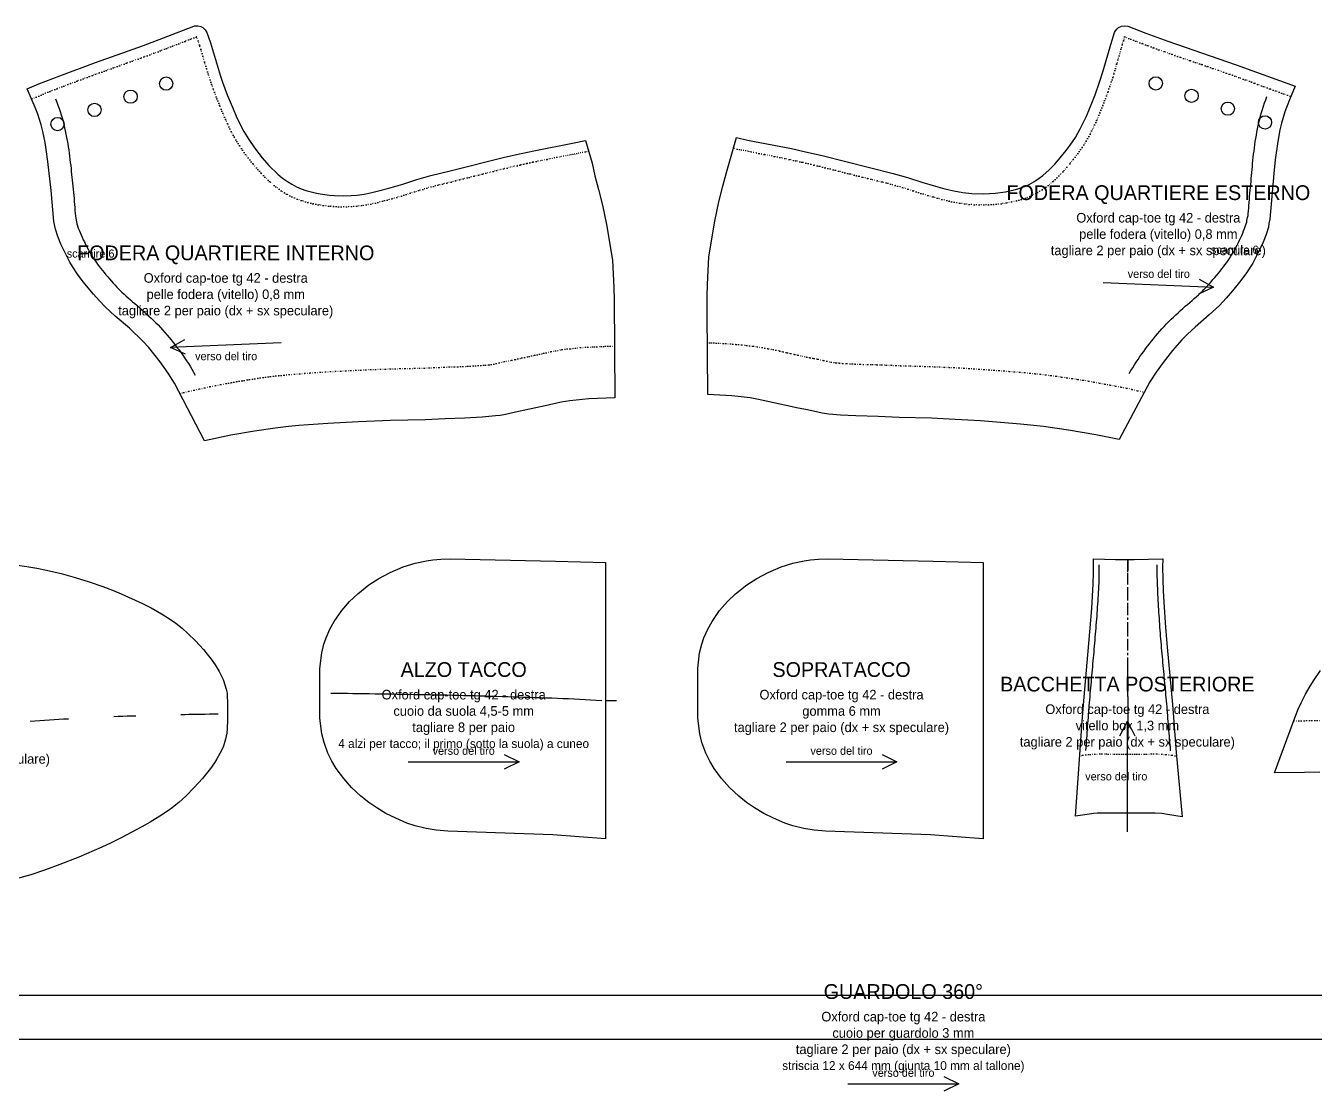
# Model space of a CAD drawing. Header units: millimetres. Extents: x -5 to 886, y -548 to 0.
# Drawn here: x 220.7 to 570, y -525.7 to -237.1 of the extents above; entities that cross this region are included whole.
import ezdxf
from ezdxf.enums import TextEntityAlignment as Align

# ---------------------------------------------------------------- set-up
doc = ezdxf.new("R2010")
doc.units = ezdxf.units.MM
for name, pattern in [('CENTER', [5.08, 3.175, -0.635, 0.635, -0.635]), ('DASHDOT', [3.556, 2.54, -0.508, 0, -0.508]), ('DASHED', [1.524, 1.27, -0.254]), ('DOT', [0.508, 0, -0.508])]:
    doc.linetypes.add(name, pattern=pattern)
for name, color, linetype in [('ASSE', 6, 'CENTER'), ('CUCITURA', 1, 'DASHED'), ('MONTAGGIO', 5, 'DOT'), ('RIFERIMENTO', 3, 'CONTINUOUS'), ('SCARNITURA', 8, 'DASHDOT'), ('TACCHE', 7, 'CONTINUOUS'), ('TAGLIO', 7, 'CONTINUOUS'), ('TESTO', 7, 'CONTINUOUS')]:
    doc.layers.add(name, color=color, linetype=linetype)

msp = doc.modelspace()

# ---------------------------------------------------------------- linework, layer by layer
at = {"layer": 'ASSE'}
for points in [[(519.25, -388.49), (519.25, -388.49), (519.26, -384.99), (519.26, -384.99), (519.27, -381.72), (519.27, -381.72), (519.27, -381.66)], [(519.21, -411.44), (519.21, -411.44), (519.21, -411.44), (519.21, -411.44), (519.21, -411.44), (519.21, -401.87), (519.21, -401.87), (519.23, -396.63), (519.23, -396.63), (519.24, -392.31), (519.24, -392.31), (519.25, -388.49)], [(519.24, -418.8), (519.24, -418.8), (519.21, -412.2), (519.21, -411.44), (519.21, -411.44), (519.21, -411.44), (519.21, -411.44), (519.21, -411.44), (519.21, -411.44), (519.21, -411.44), (519.21, -411.44)], [(303.33, -417.86), (304.82, -417.88), (306.32, -417.9), (307.82, -417.93), (309.31, -417.95), (310.81, -417.97), (312.31, -418), (313.81, -418.02), (315.3, -418.04), (316.8, -418.07), (318.3, -418.09), (319.8, -418.11), (321.29, -418.14), (322.79, -418.16), (324.29, -418.19), (325.79, -418.22), (327.28, -418.24), (328.78, -418.27), (330.28, -418.3), (331.77, -418.33), (333.27, -418.36), (334.77, -418.39), (336.27, -418.43), (337.76, -418.46), (339.26, -418.5), (340.76, -418.53), (342.26, -418.57), (343.75, -418.61), (345.25, -418.65), (346.75, -418.69), (348.25, -418.73), (349.74, -418.77), (351.24, -418.81), (352.74, -418.85), (354.24, -418.9), (355.73, -418.94), (357.23, -418.99), (358.73, -419.03), (360.22, -419.08), (361.72, -419.13), (363.22, -419.18), (364.72, -419.24), (366.21, -419.3), (367.71, -419.37), (369.21, -419.45), (370.71, -419.52), (372.2, -419.61), (373.7, -419.69), (375.2, -419.77), (376.7, -419.86)], [(519.24, -418.8), (519.25, -421.91), (519.25, -421.91), (519.25, -424.35), (519.25, -424.35)], [(221.81, -425.48), (221.81, -425.48), (223.14, -425.39), (223.14, -425.39), (224.45, -425.3), (224.45, -425.3), (225.76, -425.22), (225.76, -425.22), (227.06, -425.13), (227.06, -425.13)], [(227.06, -425.13), (228.36, -425.05), (228.36, -425.05), (229.65, -424.97), (229.65, -424.97), (230.93, -424.89), (230.93, -424.89), (232.2, -424.82)], [(244.54, -424.21), (245.74, -424.17), (245.74, -424.17), (246.93, -424.12), (246.93, -424.12), (248.11, -424.08), (248.11, -424.08), (249.28, -424.04), (249.28, -424.04), (250.44, -424)], [(262.71, -423.67), (263.79, -423.65), (263.79, -423.65), (264.87, -423.63), (264.87, -423.63), (265.96, -423.61), (265.96, -423.61), (267.07, -423.59), (267.07, -423.59), (268.18, -423.57), (268.18, -423.57), (269.3, -423.55), (269.3, -423.55), (270.43, -423.53), (270.43, -423.53), (271.58, -423.51), (271.58, -423.51), (272.75, -423.49), (272.75, -423.49)], [(519.25, -424.35), (519.26, -426.44), (519.26, -426.44), (519.27, -428.31), (519.27, -428.31), (519.28, -430.04), (519.28, -430.04)]]:
    msp.add_lwpolyline(points, dxfattribs=at)
at = {"layer": 'CUCITURA'}
for points in [[(511.41, -383.14), (511.41, -383.95), (511.41, -384.76), (511.41, -385.6), (511.39, -386.42), (511.37, -387.23), (511.35, -388.05), (511.32, -388.88), (511.28, -389.7), (511.23, -390.52), (511.18, -391.34), (511.13, -392.15), (511.08, -392.96), (511.02, -393.78), (510.97, -394.59), (510.91, -395.4), (510.85, -396.21), (510.8, -397.02), (510.73, -397.84), (510.67, -398.65), (510.61, -399.46), (510.54, -400.28), (510.47, -401.08), (510.4, -401.9), (510.33, -402.7), (510.26, -403.51), (510.2, -404.31), (510.13, -405.13), (510.06, -405.94), (509.99, -406.75), (509.92, -407.56), (509.84, -408.37), (509.77, -409.18), (509.69, -409.98), (509.62, -410.79), (509.55, -411.6), (509.48, -412.41), (509.41, -413.22), (509.34, -414.02), (509.26, -414.84), (509.19, -415.64), (509.12, -416.45), (509.04, -417.25), (508.98, -418.05), (508.91, -418.86), (508.85, -419.67), (508.78, -420.49), (508.71, -421.29), (508.65, -422.09), (508.59, -422.9), (508.52, -423.72), (508.45, -424.52), (508.39, -425.32), (508.33, -426.14), (508.26, -426.94), (508.2, -427.75), (508.14, -428.55), (508.09, -429.36), (508.03, -430.17), (507.97, -430.98), (507.92, -431.79), (507.85, -432.6), (507.8, -433.4)], [(530.83, -433.53), (530.76, -432.73), (530.69, -431.94), (530.62, -431.14), (530.55, -430.34), (530.49, -429.54), (530.42, -428.74), (530.36, -427.94), (530.29, -427.14), (530.23, -426.34), (530.17, -425.55), (530.1, -424.74), (530.05, -423.95), (529.98, -423.16), (529.91, -422.35), (529.85, -421.54), (529.79, -420.77), (529.71, -419.98), (529.64, -419.18), (529.57, -418.37), (529.5, -417.58), (529.43, -416.79), (529.36, -415.99), (529.28, -415.2), (529.2, -414.41), (529.12, -413.61), (529.05, -412.81), (528.97, -412.01), (528.9, -411.21), (528.82, -410.41), (528.75, -409.61), (528.68, -408.81), (528.61, -408.02), (528.54, -407.22), (528.47, -406.42), (528.39, -405.62), (528.33, -404.82), (528.26, -404.01), (528.2, -403.21), (528.13, -402.42), (528.07, -401.62), (528.01, -400.82), (527.95, -400.01), (527.89, -399.21), (527.83, -398.41), (527.78, -397.61), (527.72, -396.81), (527.66, -396.01), (527.61, -395.21), (527.56, -394.41), (527.51, -393.6), (527.47, -392.79), (527.43, -391.99), (527.39, -391.19), (527.35, -390.38), (527.32, -389.58), (527.28, -388.77), (527.26, -387.96), (527.23, -387.15), (527.22, -386.34), (527.2, -385.54), (527.18, -384.74), (527.17, -383.93), (527.17, -383.11)]]:
    msp.add_lwpolyline(points, dxfattribs=at)
at = {"layer": 'MONTAGGIO'}
for points in [[(266.98, -240.07), (266.88, -240.1), (266.8, -240.13), (265.31, -240.7), (265.28, -240.71), (264.01, -241.2), (263.74, -241.3), (263.72, -241.3), (262.18, -241.91), (262.1, -241.93), (260.61, -242.51), (260.46, -242.58), (259.05, -243.12), (258.78, -243.23), (257.47, -243.73), (257.07, -243.88), (255.88, -244.34), (255.34, -244.54), (254.29, -244.93), (253.57, -245.2), (252.69, -245.52), (251.77, -245.85), (251.09, -246.1), (249.96, -246.5), (249.48, -246.67), (248.12, -247.15), (247.86, -247.25), (246.25, -247.83), (246.22, -247.83), (246.04, -247.9), (244.58, -248.42), (244.37, -248.49), (242.92, -249.02), (242.47, -249.17), (241.25, -249.62), (240.56, -249.86), (239.56, -250.23), (238.64, -250.57), (237.88, -250.85), (236.71, -251.28), (236.18, -251.48), (234.79, -252), (234.48, -252.11), (232.86, -252.72), (232.77, -252.75), (232.04, -253.03), (231.05, -253.38), (230.96, -253.41), (229.33, -254.04), (229.08, -254.13), (227.59, -254.71), (227.22, -254.86), (225.88, -255.4), (225.36, -255.61), (224.17, -256.11), (223.51, -256.38), (222.46, -256.84), (222.27, -256.92), (222.19, -256.95)], [(373.16, -271.06), (373.16, -271.06), (372.21, -271.26), (372.18, -271.27), (371.58, -271.39), (371.54, -271.4), (371.03, -271.5), (370.97, -271.52), (370.52, -271.61), (370.43, -271.63), (370.03, -271.71), (369.9, -271.74), (369.55, -271.81), (369.37, -271.84), (369.07, -271.9), (368.82, -271.95), (368.58, -271.99), (368.24, -272.06), (368.07, -272.1), (367.65, -272.18), (367.56, -272.2), (367.08, -272.29), (367.02, -272.3), (366.99, -272.31), (366.47, -272.4), (366.31, -272.43), (365.89, -272.51), (365.55, -272.58), (365.3, -272.62), (364.75, -272.73), (364.68, -272.75), (364.44, -272.79), (364.03, -272.87), (363.87, -272.9), (363.36, -272.99), (362.9, -273.08), (362.68, -273.13), (362.18, -273.22), (361.96, -273.26), (361.84, -273.29), (361.24, -273.4), (360.68, -273.51), (360.48, -273.56), (360.14, -273.63), (359.7, -273.71), (359.39, -273.78), (358.9, -273.87), (358.25, -274.01), (358.09, -274.04), (357.95, -274.07), (357.26, -274.22), (356.46, -274.39), (356.4, -274.4), (356.34, -274.42), (355.54, -274.59), (354.78, -274.76), (354.66, -274.78), (354.52, -274.81), (353.77, -274.98), (353.16, -275.12), (352.87, -275.19), (352.46, -275.29), (351.96, -275.4), (351.61, -275.48), (351.04, -275.62), (350.11, -275.84), (350.1, -275.84), (350.07, -275.85), (349.16, -276.07), (348.67, -276.19), (348.21, -276.3), (347.26, -276.55), (347.26, -276.55), (347.26, -276.55), (346.3, -276.78), (345.89, -276.89), (345.33, -277.03), (344.58, -277.22), (344.33, -277.28), (343.36, -277.53), (343.32, -277.54), (343.31, -277.55), (342.29, -277.79), (342.05, -277.86), (341.26, -278.05), (340.82, -278.16), (340.22, -278.31), (339.59, -278.46), (339.18, -278.57), (338.37, -278.78), (338.13, -278.84), (337.16, -279.09), (337.07, -279.12), (336.41, -279.29), (335.99, -279.4), (335.94, -279.41), (334.91, -279.65), (334.73, -279.69), (333.8, -279.91), (333.54, -279.97), (332.69, -280.17), (332.32, -280.27), (331.57, -280.46), (331.11, -280.58), (330.45, -280.76), (329.89, -280.91), (329.33, -281.07), (328.67, -281.27), (328.22, -281.4), (327.43, -281.63), (327.09, -281.74), (326.19, -282.02), (325.97, -282.09), (324.95, -282.42), (324.83, -282.45), (323.7, -282.83), (323.7, -282.83), (323.7, -282.83), (322.53, -283.17), (322.43, -283.2), (321.37, -283.52), (321.16, -283.58), (320.2, -283.85), (319.88, -283.95), (319.01, -284.19), (318.6, -284.3), (317.81, -284.51), (317.31, -284.64), (316.61, -284.82), (316.02, -284.96), (315.38, -285.11), (314.71, -285.26), (314.14, -285.38), (313.4, -285.52), (312.88, -285.61), (312.09, -285.75), (311.59, -285.81), (310.76, -285.92), (310.27, -285.96), (309.43, -286.03), (308.93, -286.06), (308.08, -286.09), (307.55, -286.1), (306.73, -286.11), (306.15, -286.1), (305.37, -286.09), (304.72, -286.07), (304, -286.04), (303.26, -285.98), (302.64, -285.94), (301.77, -285.84), (301.25, -285.78), (300.23, -285.62), (299.86, -285.56), (298.66, -285.33), (298.46, -285.29), (297.12, -284.96), (297.05, -284.95), (297.04, -284.94), (295.63, -284.54), (295.3, -284.42), (294.2, -284.04), (293.49, -283.72), (292.77, -283.42), (291.56, -282.79), (291.33, -282.68), (290.77, -282.35), (289.86, -281.79), (289.33, -281.38), (288.4, -280.71), (287.1, -279.64), (286.93, -279.49), (286.74, -279.3), (285.45, -278.06), (284.38, -276.96), (283.96, -276.5), (283.13, -275.54), (282.46, -274.77), (282.14, -274.38), (280.94, -272.88), (280.21, -271.91), (279.42, -270.82), (278.54, -269.53), (277.89, -268.46), (277.15, -267.21), (276.35, -265.68), (275.98, -264.97), (275.3, -263.54), (274.95, -262.82), (274.77, -262.39), (274.05, -260.75), (273.3, -258.94), (273.23, -258.76), (273.15, -258.57), (272.47, -256.87), (271.99, -255.61), (271.78, -255.06), (271.47, -254.2), (271.15, -253.33), (271.01, -252.89), (270.6, -251.69), (270.25, -250.61), (270.09, -250.11), (269.63, -248.64), (269.63, -248.63), (269.63, -248.61), (269.2, -247.22), (269.1, -246.88), (268.8, -245.88), (268.64, -245.32), (268.43, -244.61), (268.21, -243.89), (268.06, -243.41), (267.81, -242.58), (267.7, -242.24), (267.41, -241.34), (267.34, -241.12), (267, -240.15), (266.98, -240.07)], [(518.37, -240.08), (518.09, -240.96), (518.04, -241.14), (517.77, -242), (517.69, -242.26), (517.46, -243.05), (517.36, -243.42), (517.16, -244.11), (517.01, -244.63), (516.85, -245.2), (516.66, -245.89), (516.53, -246.32), (516.28, -247.22), (516.21, -247.47), (515.87, -248.63), (515.87, -248.63), (515.87, -248.65), (515.51, -249.84), (515.43, -250.12), (515.14, -251.06), (514.95, -251.68), (514.75, -252.3), (514.42, -253.32), (514.34, -253.54), (514.12, -254.18), (513.9, -254.81), (513.82, -255.03), (513.43, -256.08), (513.16, -256.83), (512.96, -257.36), (512.51, -258.52), (512.46, -258.65), (512.43, -258.71), (511.94, -259.96), (511.65, -260.68), (511.4, -261.26), (510.96, -262.3), (510.84, -262.57), (510.78, -262.73), (510.25, -263.87), (509.79, -264.86), (509.64, -265.16), (509.43, -265.56), (508.99, -266.42), (508.65, -267.07), (508.31, -267.66), (507.93, -268.31), (507.61, -268.86), (507.3, -269.36), (506.86, -270.02), (506.44, -270.63), (506.09, -271.14), (505.68, -271.7), (505.27, -272.24), (504.96, -272.66), (504.45, -273.31), (503.8, -274.14), (503.61, -274.36), (503.48, -274.51), (502.75, -275.4), (502.02, -276.21), (501.86, -276.4), (501.6, -276.67), (500.94, -277.37), (500.55, -277.74), (500, -278.3), (499.1, -279.14), (499.04, -279.19), (498.93, -279.29), (498.05, -280.03), (497.65, -280.33), (497.04, -280.82), (496.21, -281.39), (495.99, -281.55), (495.33, -281.95), (494.91, -282.21), (494.78, -282.27), (493.8, -282.79), (493.35, -282.99), (492.66, -283.31), (491.94, -283.6), (491.5, -283.76), (490.52, -284.09), (490.31, -284.16), (489.11, -284.49), (489.1, -284.49), (489.04, -284.51), (487.87, -284.79), (487.71, -284.82), (486.63, -285.03), (486.32, -285.08), (485.37, -285.23), (484.93, -285.29), (484.1, -285.38), (483.55, -285.44), (482.82, -285.49), (482.19, -285.54), (481.53, -285.56), (480.82, -285.59), (480.24, -285.6), (479.47, -285.61), (478.93, -285.6), (478.12, -285.58), (477.61, -285.56), (476.77, -285.53), (476.29, -285.48), (475.44, -285.41), (474.95, -285.34), (474.11, -285.24), (473.59, -285.14), (472.79, -285.01), (472.22, -284.89), (471.48, -284.75), (470.84, -284.6), (470.17, -284.45), (469.45, -284.26), (468.87, -284.12), (468.06, -283.9), (467.58, -283.77), (466.67, -283.51), (466.3, -283.41), (465.27, -283.11), (465.02, -283.03), (463.88, -282.69), (463.75, -282.65), (462.48, -282.27), (462.48, -282.27), (462.48, -282.27), (461.13, -281.8), (460.99, -281.76), (459.88, -281.42), (459.6, -281.33), (458.63, -281.04), (458.22, -280.92), (457.39, -280.68), (456.85, -280.52), (456.16, -280.32), (455.49, -280.15), (454.94, -279.99), (454.15, -279.78), (453.72, -279.67), (452.83, -279.45), (452.5, -279.37), (451.5, -279.13), (451.3, -279.08), (450.15, -278.81), (450.08, -278.79), (449.61, -278.67), (448.82, -278.46), (448.71, -278.44), (447.6, -278.16), (447.25, -278.07), (446.37, -277.84), (445.76, -277.69), (445.12, -277.53), (444.22, -277.3), (443.87, -277.22), (442.63, -276.9), (442.61, -276.9), (442.55, -276.88), (441.31, -276.57), (440.81, -276.45), (439.97, -276.24), (438.59, -275.88), (438.58, -275.88), (438.58, -275.88), (437.15, -275.53), (435.73, -275.18), (435.68, -275.16), (435.63, -275.15), (434.17, -274.8), (433.31, -274.59), (432.59, -274.43), (431.21, -274.11), (430.96, -274.06), (429.37, -273.71), (429.25, -273.68), (427.74, -273.36), (427.44, -273.29), (426.28, -273.06), (425.52, -272.9), (424.97, -272.79), (424.25, -272.66), (423.8, -272.56), (423.46, -272.49), (422.72, -272.35), (422.17, -272.25), (421.75, -272.17), (421.17, -272.05), (420.85, -271.99), (420.7, -271.96), (420.04, -271.84), (419.58, -271.75), (419.29, -271.69), (418.6, -271.55), (418.59, -271.55), (418.51, -271.53), (417.93, -271.41), (417.81, -271.39), (417.33, -271.3), (417.09, -271.25), (416.75, -271.19), (416.43, -271.13), (416.2, -271.08), (415.82, -271), (415.66, -270.98), (415.23, -270.89), (415.13, -270.86), (414.66, -270.76), (414.59, -270.74), (414.06, -270.63), (414.02, -270.62), (413.41, -270.48), (413.39, -270.47), (412.43, -270.24), (412.41, -270.24), (412.41, -270.24)], [(563.46, -256.24), (563.33, -256.2), (563.18, -256.14), (562.48, -255.89), (561.43, -255.52), (560.84, -255.31), (559.68, -254.89), (559.21, -254.72), (557.94, -254.25), (557.59, -254.13), (556.2, -253.61), (555.98, -253.53), (554.47, -252.97), (554.39, -252.95), (553.47, -252.61), (552.82, -252.36), (552.74, -252.33), (551.27, -251.8), (551.03, -251.71), (549.73, -251.25), (549.32, -251.1), (548.21, -250.71), (547.62, -250.49), (546.69, -250.17), (545.92, -249.9), (545.19, -249.64), (544.23, -249.3), (543.69, -249.12), (542.55, -248.72), (542.2, -248.61), (540.88, -248.15), (540.73, -248.09), (539.41, -247.64), (539.25, -247.59), (539.23, -247.58), (537.79, -247.09), (537.59, -247.02), (536.34, -246.6), (535.95, -246.47), (534.88, -246.11), (534.34, -245.92), (533.44, -245.61), (532.73, -245.37), (531.98, -245.11), (531.12, -244.81), (530.52, -244.6), (529.51, -244.24), (529.05, -244.08), (527.91, -243.67), (527.58, -243.55), (526.32, -243.09), (526.1, -243.01), (524.75, -242.51), (524.6, -242.46), (523.17, -241.92), (523.1, -241.9), (521.61, -241.34), (521.61, -241.34), (521.33, -241.23), (520.11, -240.76), (520.07, -240.74), (518.62, -240.18), (518.55, -240.15), (518.53, -240.14), (518.37, -240.08)], [(262.42, -336.72), (263.06, -336.56), (263.45, -336.46), (264.54, -336.19), (264.88, -336.1), (266.01, -335.84), (266.31, -335.77), (267.48, -335.52), (267.76, -335.46), (268.93, -335.21), (269.21, -335.15), (270.38, -334.9), (270.65, -334.85), (271.84, -334.61), (272.1, -334.56), (273.28, -334.33), (273.54, -334.28), (274.73, -334.05), (274.97, -334.01), (276.17, -333.79), (276.41, -333.75), (277.61, -333.53), (277.84, -333.49), (279.05, -333.29), (279.27, -333.25), (280.48, -333.05), (280.7, -333.02), (281.91, -332.83), (282.13, -332.8), (283.34, -332.61), (283.55, -332.59), (284.77, -332.42), (284.98, -332.39), (286.2, -332.23), (286.4, -332.2), (287.62, -332.06), (287.82, -332.03), (289.04, -331.89), (289.23, -331.87), (290.45, -331.74), (290.65, -331.72), (291.86, -331.6), (292.06, -331.58), (293.27, -331.48), (293.47, -331.46), (294.67, -331.36), (294.88, -331.35), (296.08, -331.26), (296.27, -331.24), (297.47, -331.16), (297.68, -331.15), (298.87, -331.06), (299.07, -331.05), (300.26, -330.97), (300.47, -330.95), (301.65, -330.88), (301.86, -330.86), (303.03, -330.79), (303.24, -330.78), (304.4, -330.71), (304.62, -330.7), (305.78, -330.63), (305.99, -330.62), (307.13, -330.56), (307.36, -330.54), (308.5, -330.48), (308.72, -330.47), (309.86, -330.42), (310.07, -330.4), (311.2, -330.35), (311.43, -330.34), (312.55, -330.29), (312.78, -330.28), (313.89, -330.23), (314.12, -330.22), (315.22, -330.18), (315.45, -330.17), (316.56, -330.13), (316.79, -330.12), (317.89, -330.09), (318.12, -330.08), (319.21, -330.04), (319.45, -330.04), (320.53, -330.01), (320.77, -330), (321.86, -329.98), (322.09, -329.97), (323.18, -329.94), (323.42, -329.94), (324.49, -329.92), (324.73, -329.92), (325.81, -329.89), (326.05, -329.88), (327.12, -329.86), (327.37, -329.85), (328.43, -329.82), (328.69, -329.81), (329.75, -329.77), (330.01, -329.75), (331.07, -329.7), (331.34, -329.69), (332.39, -329.63), (332.67, -329.62), (333.71, -329.57), (334.03, -329.56), (335.04, -329.52), (335.42, -329.51), (336.37, -329.47), (336.86, -329.46), (337.71, -329.44), (338.4, -329.42), (339.07, -329.39), (340.06, -329.35), (340.45, -329.32), (341.86, -329.21), (341.88, -329.21), (341.89, -329.21), (343.24, -329.16), (343.91, -329.11), (344.65, -329.05), (346.06, -328.91), (346.14, -328.9), (346.18, -328.9), (347.5, -328.74), (348.14, -328.59), (348.9, -328.4), (349.92, -328.17), (350.33, -328.07), (351.35, -327.87), (351.92, -327.75), (352.35, -327.66), (353.37, -327.45), (354.59, -327.18), (355.04, -327.08), (355.82, -326.92), (356.58, -326.75), (357.04, -326.66), (358.56, -326.35), (359.22, -326.19), (360.59, -325.9), (361.06, -325.78), (362.28, -325.52), (362.77, -325.4), (363.01, -325.35), (364.16, -325.15), (365.33, -324.94), (365.61, -324.88), (366.02, -324.82), (366.86, -324.7), (367.3, -324.65), (368.2, -324.56), (369.09, -324.47), (369.57, -324.41), (370.76, -324.29), (370.95, -324.27), (372.16, -324.18), (372.31, -324.17), (372.33, -324.17), (373.98, -324.1), (374.16, -324.09), (376, -323.99), (376.54, -323.97), (380.14, -323.84)], [(405.34, -322.93), (405.87, -322.95), (409.44, -323.14), (409.68, -323.16), (411.49, -323.29), (411.6, -323.29), (413.11, -323.4), (413.16, -323.4), (413.17, -323.4), (414.46, -323.52), (414.66, -323.54), (415.63, -323.65), (416.04, -323.69), (416.77, -323.78), (417.41, -323.85), (417.86, -323.91), (418.77, -324.03), (418.93, -324.05), (419.45, -324.14), (419.97, -324.24), (420.18, -324.27), (420.93, -324.41), (421.6, -324.52), (421.92, -324.58), (422.57, -324.71), (422.94, -324.8), (423.17, -324.83), (423.87, -324.99), (424.8, -325.16), (424.86, -325.17), (424.94, -325.2), (425.9, -325.45), (426.7, -325.59), (426.86, -325.62), (427.01, -325.66), (427.94, -325.91), (428.96, -326.09), (428.98, -326.1), (428.98, -326.1), (429.94, -326.33), (430.65, -326.49), (431.02, -326.58), (431.6, -326.68), (432.02, -326.77), (432.26, -326.83), (433.16, -327.04), (433.91, -327.16), (434.26, -327.24), (435.02, -327.36), (435.28, -327.41), (435.38, -327.42), (436.48, -327.7), (436.88, -327.78), (437.69, -327.99), (438.3, -328.13), (438.84, -328.22), (439.75, -328.35), (439.92, -328.37), (440.28, -328.39), (440.9, -328.44), (441.16, -328.46), (442.02, -328.55), (442.63, -328.58), (443.12, -328.62), (444.09, -328.65), (444.21, -328.66), (444.61, -328.68), (445.24, -328.71), (445.4, -328.72), (446.42, -328.78), (446.83, -328.79), (447.62, -328.82), (448.22, -328.82), (448.82, -328.85), (449.59, -328.85), (450.05, -328.87), (450.93, -328.88), (451.31, -328.9), (452.27, -328.92), (452.59, -328.94), (453.59, -328.98), (453.88, -329), (454.9, -329.04), (455.17, -329.06), (456.21, -329.1), (456.47, -329.12), (457.51, -329.16), (457.77, -329.17), (458.82, -329.21), (459.08, -329.22), (460.12, -329.25), (460.37, -329.25), (461.43, -329.28), (461.68, -329.28), (462.74, -329.32), (462.98, -329.32), (464.05, -329.35), (464.29, -329.36), (465.36, -329.39), (465.6, -329.4), (466.67, -329.44), (466.92, -329.45), (467.99, -329.49), (468.24, -329.5), (469.31, -329.55), (469.56, -329.55), (470.64, -329.61), (470.88, -329.62), (471.96, -329.67), (472.22, -329.69), (473.29, -329.74), (473.55, -329.76), (474.63, -329.82), (474.88, -329.83), (475.97, -329.9), (476.23, -329.92), (477.32, -329.99), (477.57, -330), (478.67, -330.07), (478.92, -330.09), (480.02, -330.17), (480.28, -330.19), (481.39, -330.27), (481.65, -330.29), (482.75, -330.37), (483.02, -330.39), (484.12, -330.48), (484.39, -330.5), (485.5, -330.59), (485.76, -330.61), (486.88, -330.7), (487.16, -330.72), (488.27, -330.81), (488.54, -330.83), (489.67, -330.92), (489.94, -330.94), (491.07, -331.04), (491.35, -331.06), (492.47, -331.17), (492.76, -331.2), (493.88, -331.31), (494.19, -331.34), (495.29, -331.46), (495.61, -331.5), (496.71, -331.63), (497.05, -331.67), (498.15, -331.8), (498.48, -331.85), (499.58, -331.99), (499.92, -332.04), (501.02, -332.18), (501.38, -332.24), (502.46, -332.39), (502.83, -332.45), (503.91, -332.61), (504.28, -332.67), (505.37, -332.83), (505.74, -332.89), (506.82, -333.07), (507.2, -333.13), (508.28, -333.31), (508.67, -333.37), (509.75, -333.55), (510.14, -333.62), (511.23, -333.81), (511.61, -333.88), (512.71, -334.08), (513.08, -334.14), (514.17, -334.35), (514.55, -334.41), (515.66, -334.62), (516.03, -334.69), (517.14, -334.91), (517.49, -334.98), (518.62, -335.2), (518.97, -335.27), (520.11, -335.51), (520.45, -335.58), (521.6, -335.85), (521.96, -335.94), (523.09, -336.22), (523.51, -336.32), (523.72, -336.38)], [(564.23, -425.41), (565.38, -425.38), (565.59, -425.38), (566.83, -425.36), (567.03, -425.35), (568.27, -425.34), (568.47, -425.34), (569.69, -425.33), (569.89, -425.33), (571.12, -425.33)], [(506.19, -434.92), (506.69, -434.81), (507.04, -434.74), (507.83, -434.62), (508.57, -434.53), (509, -434.49), (510.08, -434.42), (510.26, -434.41), (511.45, -434.38), (511.59, -434.37), (511.61, -434.37), (513.16, -434.38), (513.34, -434.38), (515.14, -434.4), (515.67, -434.42), (519.32, -434.44), (519.89, -434.44), (523.5, -434.4), (523.73, -434.4), (525.48, -434.38), (525.58, -434.38), (526.99, -434.38), (527.04, -434.38), (527.05, -434.38), (528.25, -434.43), (528.42, -434.43), (529.32, -434.5), (529.66, -434.53), (530.32, -434.61), (530.85, -434.67), (531.25, -434.74), (532, -434.88), (532.14, -434.91), (532.48, -435)]]:
    msp.add_lwpolyline(points, dxfattribs=at)
at = {"layer": 'RIFERIMENTO'}
for centre in [(258.71, -252.74), (526.81, -252.69), (249.07, -256.28), (536.5, -256.07), (239.29, -259.87), (546.32, -259.53), (229.27, -263.71), (556.4, -263.25)]:
    msp.add_circle(centre, 1.8, dxfattribs=at)
at = {"layer": 'SCARNITURA'}
for points in [[(228.72, -256.89), (229.06, -257.74), (229.38, -258.58), (229.69, -259.46), (229.98, -260.32), (230.25, -261.18), (230.51, -262.06), (230.76, -262.96), (230.98, -263.84), (231.19, -264.7), (231.38, -265.57), (231.56, -266.43), (231.74, -267.31), (231.89, -268.19), (232.03, -269.03), (232.17, -269.88), (232.3, -270.73), (232.42, -271.57), (232.53, -272.42), (232.64, -273.27), (232.73, -274.09), (232.83, -274.92), (232.92, -275.75), (233, -276.56), (233.09, -277.39), (233.17, -278.21), (233.24, -278.95), (233.33, -279.71), (233.42, -280.54), (233.51, -281.39), (233.59, -282.23), (233.66, -283.04), (233.74, -283.87), (233.81, -284.69), (233.87, -285.51), (233.94, -286.33), (234, -287.1), (234.07, -287.85), (234.14, -288.63), (234.19, -289.18), (234.28, -289.64), (234.41, -290.28), (234.51, -290.72), (234.68, -291.24), (234.9, -291.88), (235.1, -292.43), (235.38, -293.08), (235.64, -293.72), (235.93, -294.33), (236.25, -295.03), (236.55, -295.65), (236.88, -296.31), (237.24, -297), (237.54, -297.59), (237.87, -298.17), (238.23, -298.79), (238.58, -299.36), (238.96, -299.96), (239.36, -300.57), (239.71, -301.09), (240.12, -301.64), (240.59, -302.28), (240.99, -302.82), (241.42, -303.35), (241.92, -303.96), (242.39, -304.53), (242.86, -305.09), (243.35, -305.66), (243.86, -306.24), (244.36, -306.81), (244.84, -307.34), (245.34, -307.87), (245.88, -308.45), (246.3, -308.89), (246.72, -309.28), (247.29, -309.79), (247.86, -310.3), (248.44, -310.81), (249.02, -311.33), (249.6, -311.83), (250.19, -312.34), (250.82, -312.88), (251.44, -313.42), (252.05, -313.95), (252.74, -314.55), (253.41, -315.18), (254.02, -315.75), (254.63, -316.33), (255.2, -316.88), (255.8, -317.45), (256.51, -318.14), (257.18, -318.86), (257.75, -319.49), (258.36, -320.16), (258.97, -320.88), (259.5, -321.54), (260.04, -322.19), (260.6, -322.88), (261.12, -323.55), (261.63, -324.2), (262.18, -324.92), (262.72, -325.66), (263.2, -326.35), (263.69, -327.04), (264.24, -327.84), (264.72, -328.6), (265.17, -329.31), (265.64, -330.07), (266.14, -330.91), (266.58, -331.73)], [(519.62, -331.32), (520.07, -330.52), (520.56, -329.71), (521.05, -328.93), (521.52, -328.2), (522, -327.47), (522.53, -326.7), (523.04, -325.99), (523.53, -325.31), (524.06, -324.59), (524.61, -323.88), (525.12, -323.23), (525.64, -322.56), (526.2, -321.87), (526.75, -321.2), (527.3, -320.55), (527.89, -319.85), (528.49, -319.18), (529.08, -318.54), (529.73, -317.85), (530.39, -317.19), (531, -316.59), (531.62, -316), (532.22, -315.42), (532.83, -314.84), (533.49, -314.24), (534.14, -313.65), (534.77, -313.09), (535.38, -312.56), (536, -312.02), (536.63, -311.48), (537.2, -310.98), (537.76, -310.48), (538.34, -309.95), (538.91, -309.44), (539.43, -308.96), (539.87, -308.54), (540.3, -308.09), (540.81, -307.53), (541.32, -306.97), (541.8, -306.43), (542.3, -305.86), (542.81, -305.26), (543.31, -304.69), (543.76, -304.14), (544.23, -303.55), (544.72, -302.94), (545.13, -302.42), (545.55, -301.86), (546.02, -301.22), (546.4, -300.69), (546.75, -300.15), (547.15, -299.53), (547.51, -298.96), (547.84, -298.39), (548.2, -297.75), (548.53, -297.14), (548.84, -296.52), (549.2, -295.81), (549.51, -295.2), (549.79, -294.58), (550.11, -293.88), (550.37, -293.31), (550.61, -292.65), (550.89, -291.97), (551.07, -291.45), (551.28, -290.76), (551.45, -290.29), (551.52, -289.84), (551.69, -288.99), (551.8, -288.52), (551.83, -288.06), (551.92, -287.24), (551.98, -286.51), (552.04, -285.74), (552.11, -284.92), (552.18, -284.1), (552.24, -283.3), (552.31, -282.47), (552.39, -281.64), (552.46, -280.85), (552.53, -280.06), (552.61, -279.25), (552.68, -278.46), (552.75, -277.67), (552.82, -276.85), (552.89, -276.02), (552.97, -275.2), (553.05, -274.37), (553.13, -273.54), (553.22, -272.71), (553.32, -271.87), (553.42, -271.02), (553.53, -270.17), (553.65, -269.33), (553.77, -268.47), (553.91, -267.61), (554.06, -266.74), (554.21, -265.87), (554.38, -265), (554.57, -264.13), (554.76, -263.26), (554.97, -262.38), (555.21, -261.49), (555.45, -260.6), (555.72, -259.73), (555.99, -258.87), (556.29, -257.99), (556.6, -257.12), (556.93, -256.26)]]:
    msp.add_lwpolyline(points, dxfattribs=at)
at = {"layer": 'TACCHE'}
for points in [[(519.27, -381.66), (519.27, -384.66)], [(377.7, -419.86), (380.7, -419.86)]]:
    msp.add_lwpolyline(points, dxfattribs=at)
at = {"layer": 'TAGLIO'}
for points in [[(221.04, -254.18), (224.24, -252.83), (229.89, -250.61), (239.54, -247.04), (252.53, -242.39), (265.74, -237.33), (266.39, -237.12), (267.27, -237.08), (268.13, -237.29), (268.65, -237.57), (269.3, -238.16), (269.75, -238.92), (270.67, -241.67), (273.44, -250.74), (273.99, -252.35), (275.27, -255.77), (276.81, -259.57), (277.68, -261.58), (278.66, -263.63), (279.77, -265.75), (281.06, -267.9), (282.62, -270.13), (284.75, -272.83), (286.56, -274.9), (288.97, -277.28), (290.24, -278.33), (291.57, -279.31), (292.72, -280.02), (294.04, -280.7), (295.3, -281.24), (296.55, -281.68), (299.08, -282.36), (300.38, -282.61), (302.92, -282.95), (304.18, -283.04), (306.72, -283.11), (308.79, -283.06), (310.43, -282.93), (312.36, -282.66), (314.08, -282.32), (315.89, -281.91), (319.06, -281.06), (322.8, -279.97), (326.57, -278.76), (330.36, -277.68), (335.67, -276.39), (350.33, -272.7), (354.88, -271.66), (358.29, -270.94), (369.27, -268.8), (372.34, -268.17), (374.08, -274.26), (374.84, -277.69), (375.84, -281.43), (376.88, -285.67), (378.01, -290.88), (379.59, -300.56), (379.97, -308.06), (380.05, -311.22), (380.26, -337.84), (373.23, -338.14), (368.1, -338.66), (365.73, -339.09), (361.35, -340.07), (353.37, -341.74), (350.61, -342.39), (349.22, -342.63), (347.89, -342.8), (344.28, -343.13), (339.66, -343.38), (334.32, -343.56), (328.87, -343.81), (319.49, -344.04), (310.81, -344.38), (302.54, -344.85), (294.64, -345.41), (291.87, -345.67), (288.2, -346.09), (282.66, -346.88), (276.23, -348.02), (269.13, -349.49), (260.93, -333.89), (259.27, -331.21), (257.11, -328.17), (253.98, -324.27), (252.39, -322.51), (248.73, -319.01), (244.91, -315.71), (242.15, -313.24), (240.56, -311.55), (238.99, -309.78), (236.25, -306.49), (234.7, -304.4), (233.35, -302.32), (232.63, -301.1), (231.12, -298.22), (230.18, -296.21), (229.34, -294.21), (228.68, -292.19), (228.25, -290.08), (227.51, -281.67), (226.67, -273.86), (226.21, -270.56), (225.89, -268.68), (225.26, -265.7), (224.8, -263.91), (223.9, -261.06), (223.2, -259.23), (221.04, -254.18)], [(405.45, -336.94), (405.26, -314.89), (405.27, -310.31), (405.33, -307.14), (405.73, -299.65), (407.32, -290), (408.47, -284.81), (409.54, -280.56), (410.54, -276.83), (413.23, -267.35), (416.22, -268.03), (428.09, -270.36), (431.88, -271.19), (436.4, -272.25), (455.69, -277.09), (459.5, -278.17), (463.4, -279.41), (467.11, -280.52), (469.62, -281.21), (472.11, -281.81), (474.57, -282.27), (476.97, -282.53), (480.2, -282.6), (483.28, -282.45), (486.1, -282.08), (488.43, -281.57), (489.45, -281.28), (491.49, -280.55), (492.47, -280.1), (493.77, -279.39), (495.25, -278.41), (496.18, -277.68), (497.91, -276.14), (499.42, -274.61), (500.47, -273.44), (502.57, -270.84), (503.64, -269.41), (505.03, -267.33), (506.33, -265.04), (507.09, -263.54), (508.02, -261.55), (509.63, -257.63), (510.35, -255.77), (511.59, -252.32), (512.56, -249.26), (514.59, -242.19), (515.6, -238.93), (515.88, -238.41), (516.25, -237.96), (516.71, -237.58), (517.5, -237.21), (518.37, -237.08), (519.24, -237.21), (524.14, -239.09), (530.05, -241.25), (548.61, -247.66), (564.61, -253.47), (563.06, -257.12), (562.38, -258.8), (561.81, -260.38), (560.88, -263.47), (560.46, -265.26), (559.85, -268.47), (559.18, -273.4), (558.81, -277.11), (557.73, -289.5), (557.47, -290.62), (557.31, -291.63), (556.67, -293.67), (555.87, -295.7), (554.95, -297.74), (553.92, -299.79), (553.06, -301.35), (551.43, -303.97), (549.89, -306.08), (547.62, -308.87), (545.88, -310.88), (544.04, -312.87), (541.29, -315.37), (537.5, -318.7), (535.42, -320.66), (533.86, -322.21), (532.59, -323.59), (531.35, -325.05), (528.79, -328.29), (526.93, -330.89), (525.24, -333.56), (516.86, -349.13), (510.6, -347.92), (503.15, -346.65), (496.39, -345.69), (490.16, -345.01), (479.32, -344.15), (472.44, -343.71), (466.08, -343.43), (457.31, -343.17), (451.64, -342.91), (445.53, -342.75), (441.36, -342.54), (438.23, -342.27), (436.39, -342.01), (435.21, -341.78), (432.47, -341.13), (429.93, -340.66), (421.71, -338.83), (419.15, -338.3), (416.88, -337.91), (414.47, -337.6), (411.98, -337.35), (405.45, -336.94)], [(212.75, -382.43), (220.96, -383.6), (223.64, -384.05), (226.29, -384.58), (230.22, -385.52), (234.08, -386.58), (237.86, -387.75), (241.58, -389), (244.15, -390), (246.47, -390.99), (252.32, -393.64), (254.61, -394.8), (257.4, -396.36), (259.1, -397.41), (261.29, -398.94), (263.04, -400.33), (264.61, -401.74), (266.65, -403.75), (267.7, -404.87), (268.78, -406.06), (269.83, -407.32), (270.91, -408.71), (271.98, -410.24), (273.06, -412), (274.14, -414.21), (274.25, -414.51), (274.95, -416.83), (275.19, -417.89), (275.26, -418.41), (275.32, -420.73), (275.33, -425.25), (275.27, -427.45), (275.18, -428.71), (274.8, -430.35), (274.1, -432.52), (273.28, -434.21), (272.46, -435.68), (271.8, -436.73), (270.71, -438.29), (268.56, -441), (266.32, -443.49), (264.03, -445.79), (262.12, -447.51), (259.97, -449.21), (257.73, -450.77), (254.38, -452.86), (252.09, -454.15), (246.49, -457.08), (243.79, -458.46), (241.26, -459.66), (235.07, -462.29), (229.93, -464.33), (226, -465.77), (222, -467.08), (209.66, -470.47)], [(300.33, -411.17), (300.85, -406.96), (301.42, -404.65), (302.04, -402.87), (303.06, -400.55), (304.22, -398.47), (306.28, -395.52), (308.41, -393.09), (310.61, -390.96), (313.62, -388.58), (316.34, -386.82), (319.43, -385.18), (322.95, -383.67), (326.13, -382.66), (329.22, -382), (330.93, -381.76), (333.07, -381.57), (335.64, -381.51), (364.16, -382.13), (377.7, -382.52), (377.7, -457.37), (363.42, -456.27), (334.98, -455.29), (331.86, -455.02), (329.13, -454.57), (326.12, -453.82), (323.91, -453.09), (320.88, -451.8), (318.24, -450.48), (315.73, -448.99), (313.59, -447.51), (311.47, -445.81), (308.92, -443.42), (306.79, -441.03), (304.78, -438.29), (303.59, -436.31), (302.53, -434.12), (301.47, -431.29), (300.87, -428.88), (300.34, -424.67), (300.33, -411.17)], [(402.7, -411.17), (403.22, -406.96), (403.79, -404.65), (404.41, -402.87), (405.43, -400.55), (406.59, -398.47), (408.65, -395.52), (410.78, -393.09), (412.98, -390.96), (415.99, -388.58), (418.71, -386.82), (421.8, -385.18), (425.32, -383.67), (428.5, -382.66), (431.59, -382), (433.3, -381.76), (435.44, -381.57), (438.01, -381.51), (466.53, -382.13), (480.07, -382.52), (480.07, -457.37), (465.79, -456.27), (437.35, -455.29), (434.23, -455.02), (431.5, -454.57), (428.49, -453.82), (426.28, -453.09), (423.25, -451.8), (420.61, -450.48), (418.1, -448.99), (415.96, -447.51), (413.84, -445.81), (411.29, -443.42), (409.16, -441.03), (407.15, -438.29), (405.96, -436.31), (404.9, -434.12), (403.84, -431.29), (403.24, -428.88), (402.71, -424.67), (402.7, -411.17)], [(505.07, -451.2), (506.96, -424.32), (507.58, -416.78), (508.69, -404.41), (509.44, -394.94), (509.84, -388.24), (509.91, -385.41), (509.92, -381.52), (515.93, -381.66), (520.98, -381.67), (528.68, -381.51), (528.66, -383.79), (528.84, -390.16), (528.99, -393.21), (529.46, -400.08), (529.88, -405.44), (531.32, -421.01), (532.37, -433.97), (533.99, -451.43), (530, -450.8), (528.49, -450.5), (526.68, -450.38), (519.4, -450.44), (511.89, -450.37), (510.97, -450.4), (509.93, -450.48), (508.23, -450.79), (505.07, -451.2)], [(558.99, -439.51), (564.78, -423.86), (565.4, -422.27), (566.21, -420.48), (567.36, -418.19), (568.33, -416.47), (569.51, -414.53), (571.4, -411.73)], [(571.24, -439.33), (567.06, -439.35), (558.99, -439.51)], [(136.37, -511.74), (136.37, -499.74), (780.48, -499.74), (780.48, -511.74), (136.37, -511.74)]]:
    msp.add_lwpolyline(points, dxfattribs=at)
at = {"layer": 'TESTO'}
for points in [[(512.51, -306.66), (542.49, -307.92)], [(538.57, -305.75), (542.49, -307.92), (538.41, -309.75)], [(263.93, -326.06), (259.85, -324.23), (263.76, -322.06)], [(289.82, -322.96), (259.85, -324.23)], [(517.11, -429.44), (519.11, -425.44), (521.11, -429.44)], [(519.11, -455.44), (519.11, -425.44)], [(324.3, -436.5), (354.3, -436.5)], [(350.3, -434.5), (354.3, -436.5), (350.3, -438.5)], [(426.67, -436.5), (456.67, -436.5)], [(452.67, -434.5), (456.67, -436.5), (452.67, -438.5)], [(443.42, -523.74), (473.42, -523.74)], [(469.42, -521.74), (473.42, -523.74), (469.42, -525.74)]]:
    msp.add_lwpolyline(points, dxfattribs=at)

# ---------------------------------------------------------------- texts
for s, height, p in [('FODERA QUARTIERE ESTERNO', 4, (527.5, -282.29)), ('Oxford cap-toe tg 42 - destra', 2.6, (527.5, -289.09)), ('pelle fodera (vitello) 0,8 mm', 2.6, (527.5, -293.51)), ('FODERA QUARTIERE INTERNO', 4, (274.84, -298.6)), ('tagliare 2 per paio (dx + sx speculare)', 2.6, (527.5, -297.93)), ('scarnire 6', 2.2, (548.2, -297.75)), ('scarnire 6', 2.2, (238.23, -298.79)), ('verso del tiro', 2.2, (527.63, -304.29)), ('Oxford cap-toe tg 42 - destra', 2.6, (274.84, -305.4)), ('pelle fodera (vitello) 0,8 mm', 2.6, (274.84, -309.82)), ('tagliare 2 per paio (dx + sx speculare)', 2.6, (274.84, -314.24)), ('verso del tiro', 2.2, (274.96, -326.59)), ('ALZO TACCO', 4, (339.3, -411.5)), ('SOPRATACCO', 4, (441.67, -411.5)), ('BACCHETTA POSTERIORE', 4, (519.11, -415.44)), ('Oxford cap-toe tg 42 - destra', 2.6, (339.3, -418.3)), ('Oxford cap-toe tg 42 - destra', 2.6, (441.67, -418.3)), ('cuoio da suola 4,5-5 mm', 2.6, (339.3, -422.72)), ('gomma 6 mm', 2.6, (441.67, -422.72)), ('Oxford cap-toe tg 42 - destra', 2.6, (519.11, -422.24)), ('tagliare 8 per paio', 2.6, (339.3, -427.14)), ('tagliare 2 per paio (dx + sx speculare)', 2.6, (441.67, -427.14)), ('vitello box 1,3 mm', 2.6, (519.11, -426.66)), ('tagliare 2 per paio (dx + sx speculare)', 2.6, (519.11, -431.08)), ('4 alzi per tacco; il primo (sotto la suola) a cuneo', 2.4, (339.3, -431.56)), ('verso del tiro', 2.2, (339.3, -433.5)), ('verso del tiro', 2.2, (441.67, -433.5)), ('tagliare 2 per paio (dx + sx speculare)', 2.6, (198.08, -435.71)), ('verso del tiro', 2.2, (516.11, -440.44)), ('GUARDOLO 360°', 4, (458.42, -498.74)), ('Oxford cap-toe tg 42 - destra', 2.6, (458.42, -505.54)), ('cuoio per guardolo 3 mm', 2.6, (458.42, -509.96)), ('tagliare 2 per paio (dx + sx speculare)', 2.6, (458.42, -514.38)), ('striscia 12 x 644 mm (giunta 10 mm al tallone)', 2.4, (458.42, -518.8)), ('verso del tiro', 2.2, (458.42, -520.74))]:
    msp.add_text(s, height=height, dxfattribs=at).set_placement(p, align=Align.MIDDLE_CENTER)

doc.saveas('drawing.dxf')
